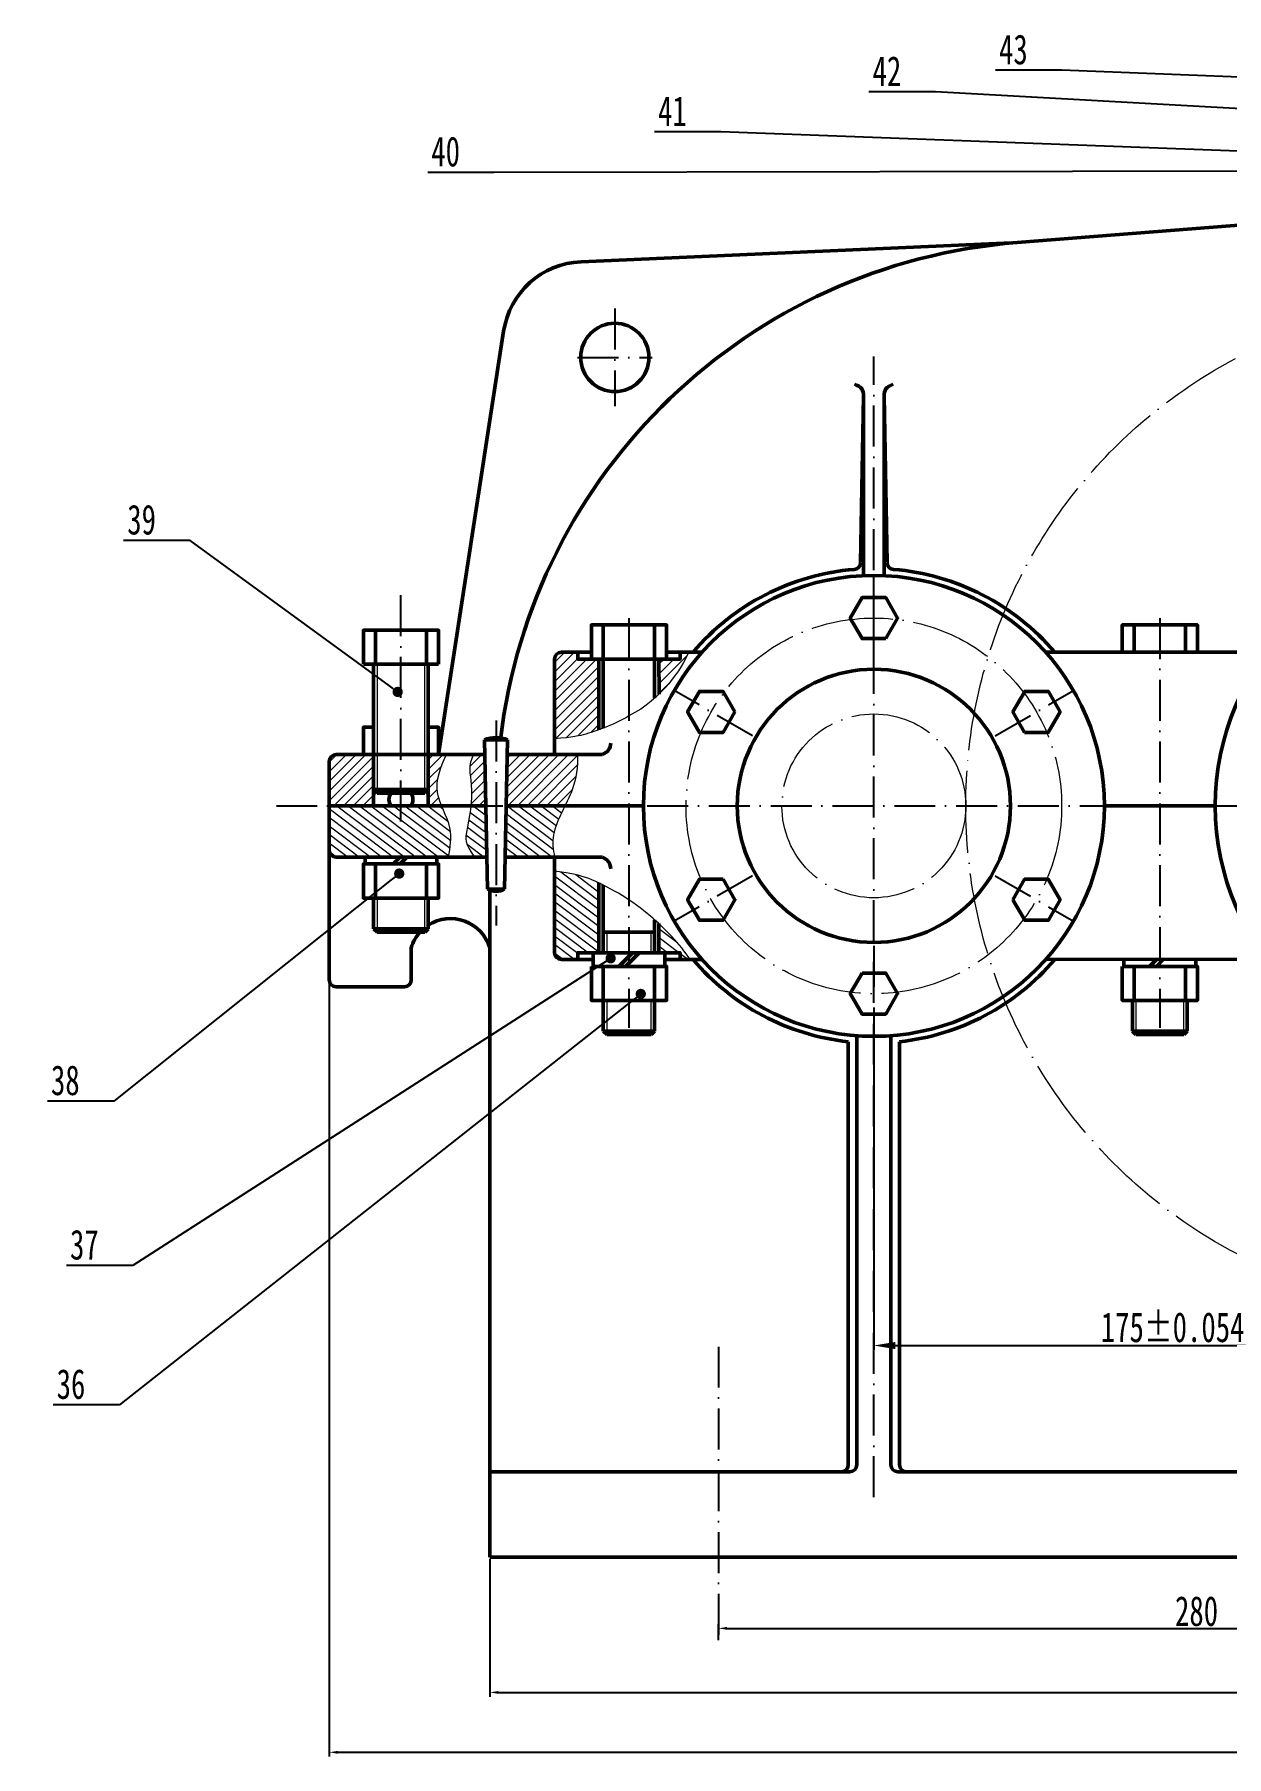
# Model space of a CAD drawing. Header units: millimetres. Extents: x -421 to 1277, y -203 to 960.
# Drawn here: x -421 to -72, y 452 to 956 of the extents above; entities that cross this region are included whole.
import ezdxf
from ezdxf import colors
from ezdxf.entities.mleader import LeaderData, LeaderLine
from ezdxf.math import Vec2, Vec3

# ---------------------------------------------------------------- set-up
doc = ezdxf.new("R2010")
doc.units = ezdxf.units.MM
doc.linetypes.add('ACAD_ISO04W100', pattern=[30, 24, -3, 0, -3])
doc.linetypes.add('ACAD_ISO10W100', pattern=[18, 12, -3, 0, -3])
doc.layers.add('center line', color=7, linetype='ACAD_ISO10W100')
for name, color, linetype, lineweight in [('div line', 7, 'ACAD_ISO04W100', 18), ('label', 7, 'Continuous', 18), ('normal', 7, 'Continuous', 18), ('outline', 7, 'Continuous', 50)]:
    doc.layers.add(name, color=color, linetype=linetype, lineweight=lineweight)
doc.styles.get("Standard").update_dxf_attribs({"font": '', "width": 0.707})
doc.styles.get('Standard').set_extended_font_data('SimSun')
doc.dimstyles.new('ISO-25', dxfattribs={"dimtxt": 2.5, "dimasz": 2.5, "dimexe": 1.25, "dimexo": 0.625, "dimtad": 1, "dimtxsty": 'Standard', "dimcen": 2.5, "dimadec": 0, "dimazin": 0, "dimtfac": 1, "dimtmove": 0, "dimatfit": 3, "dimfxl": 1, "dimarcsym": 0})

# ---------------------------------------------------------------- blocks, each defined once
blk = doc.blocks.new('*U3')
at = {"layer": 'center line'}
blk.add_line((0, 13.25), (0, -13.25), dxfattribs=at)
at = {"layer": 'outline'}
blk.add_lwpolyline([(-3.46, 5.25), (-6.93, -0.75), (-3.46, -6.75), (3.46, -6.75), (6.93, -0.75), (3.46, 5.25)], close=True, dxfattribs=at)
blk = doc.blocks.new('*U4')
at = {"layer": 'outline', "color": 0, "linetype": 'ByBlock', "lineweight": -2, "transparency": 16777216}
for p, rotation in [((-175, 784.25), 180), ((-221.98, 757.12), 240), ((-128.02, 757.12), 120), ((-221.98, 702.88), 299.9999999999999), ((-128.02, 702.88), 59.99999999999997)]:
    blk.add_blockref('*U3', p, dxfattribs=dict(at, rotation=rotation))
blk.add_blockref('*U3', (-175, 675.75), dxfattribs=at)
blk = doc.blocks.new('_Dot')
at = {"color": 0, "linetype": 'ByBlock', "lineweight": -2}
blk.add_line((-0.5, 0), (-1, 0), dxfattribs=at)
at = {"color": 0, "linetype": 'ByBlock', "const_width": 0.5}
blk.add_lwpolyline([(-0.25, 0, 1), (0.25, 0, 1)], format="xyb", close=True, dxfattribs=at)
blk = doc.blocks.new('*D29')
at = {"layer": 'Defpoints', "color": 0, "transparency": 16777216}
for p in [(-220.5, 485), (59.5, 489.12), (59.5, 486.26)]:
    blk.add_point(p, dxfattribs=at)
at = {"layer": 'label', "color": 0, "lineweight": -2, "transparency": 16777216}
for p, q in [((-220.5, 485.62), (-220.5, 490.37)), ((59.5, 486.89), (59.5, 490.37)), ((-218, 489.12), (57, 489.12))]:
    blk.add_line(p, q, dxfattribs=at)
at = {"layer": 'label', "color": 0, "transparency": 16777216}
for points in [[(-218, 489.54), (-218, 488.7), (-220.5, 489.12)], [(57, 489.54), (57, 488.7), (59.5, 489.12)]]:
    blk.add_solid(points, dxfattribs=at)
at = {"layer": 'label', "color": 0, "transparency": 16777216, "insert": (-80.5, 494.12), "char_height": 8.75, "attachment_point": 5}
blk.add_mtext('280', dxfattribs=at)
blk = doc.blocks.new('*D31')
at = {"layer": 'Defpoints', "color": 0, "transparency": 16777216}
for p in [(-287.5, 510), (406.5, 510), (406.5, 470.35)]:
    blk.add_point(p, dxfattribs=at)
at = {"layer": 'label', "color": 0, "lineweight": -2, "transparency": 16777216}
for p, q in [((-287.5, 509.38), (-287.5, 469.1)), ((406.5, 509.38), (406.5, 469.1)), ((-285, 470.35), (404, 470.35))]:
    blk.add_line(p, q, dxfattribs=at)
at = {"layer": 'label', "color": 0, "transparency": 16777216}
for points in [[(-285, 470.77), (-285, 469.94), (-287.5, 470.35)], [(404, 470.77), (404, 469.94), (406.5, 470.35)]]:
    blk.add_solid(points, dxfattribs=at)
at = {"layer": 'label', "color": 0, "transparency": 16777216, "insert": (59.5, 475.35), "char_height": 8.75, "attachment_point": 5}
blk.add_mtext('694', dxfattribs=at)
blk = doc.blocks.new('*D32')
at = {"layer": 'Defpoints', "color": 0, "transparency": 16777216}
for p in [(-334.5, 679), (453.5, 679), (453.5, 452.82)]:
    blk.add_point(p, dxfattribs=at)
at = {"layer": 'label', "color": 0, "lineweight": -2, "transparency": 16777216}
for p, q in [((-334.5, 678.38), (-334.5, 451.57)), ((453.5, 678.38), (453.5, 451.57)), ((-332, 452.82), (451, 452.82))]:
    blk.add_line(p, q, dxfattribs=at)
at = {"layer": 'label', "color": 0, "transparency": 16777216}
for points in [[(-332, 453.24), (-332, 452.4), (-334.5, 452.82)], [(451, 453.24), (451, 452.4), (453.5, 452.82)]]:
    blk.add_solid(points, dxfattribs=at)
at = {"layer": 'label', "color": 0, "transparency": 16777216, "insert": (59.5, 457.82), "char_height": 8.75, "attachment_point": 5}
blk.add_mtext('788', dxfattribs=at)
blk = doc.blocks.new('*D40')
at = {"layer": 'Defpoints', "color": 0, "transparency": 16777216}
for p in [(-175, 662.5), (0, 655), (0, 571.94)]:
    blk.add_point(p, dxfattribs=at)
at = {"layer": 'label', "color": 0, "lineweight": -2, "transparency": 16777216}
for p, q in [((-175, 661.88), (-175, 570.69)), ((0, 654.37), (0, 570.69)), ((-168.75, 571.94), (-6.25, 571.94))]:
    blk.add_line(p, q, dxfattribs=at)
at = {"layer": 'label', "color": 0, "transparency": 16777216}
for points in [[(-168.75, 572.99), (-168.75, 570.9), (-175, 571.94)], [(-6.25, 572.99), (-6.25, 570.9), (0, 571.94)]]:
    blk.add_solid(points, dxfattribs=at)
at = {"layer": 'label', "color": 0, "transparency": 16777216, "insert": (-87.5, 577.26), "char_height": 8.75, "attachment_point": 5}
blk.add_mtext('175±0.054', dxfattribs=at)

msp = doc.modelspace()

# ---------------------------------------------------------------- hatches: boundary and pattern name
at = {"layer": 'label', "transparency": 33554687}
h = msp.add_hatch(dxfattribs=at)
h.set_pattern_fill('ANSI31', color=256, scale=0.63, angle=98)
h.set_pattern_definition([(143, (212.8208, 730), (-1.2037805, -1.597471), [])])
edge = h.paths.add_edge_path()
edge.add_spline(control_points=[(-299.563, 715), (-299.013, 717.887), (-298.286, 723.048), (-300.707, 727.866), (-301.584, 730)], knot_values=[1.5017354, 1.5017354, 1.5017354, 1.5017354, 10.0663169, 16.8956724, 16.8956724, 16.8956724, 16.8956724], degree=3, periodic=0)
edge.add_line((-301.584, 730), (-316.5, 730))
edge.add_line((-316.5, 730), (-334.5, 730))
edge.add_line((-334.5, 730), (-334.5, 717))
edge.add_arc((-332.5, 717), 2, 180, 270)
edge.add_line((-332.5, 715), (-316.2, 715))
edge.add_line((-316.2, 715), (-299.563, 715))
edge = h.paths.add_edge_path()
edge.add_line((-288.65, 730), (-293.054, 730))
edge.add_spline(control_points=[(-293.054, 730), (-293.357, 727.262), (-294.289, 722.754), (-294.904, 719.038), (-291.954, 715)], knot_values=[21.2854851, 21.2854851, 21.2854851, 21.2854851, 30.2868373, 36.71894, 36.71894, 36.71894, 36.71894], degree=3, periodic=0)
edge.add_line((-291.954, 715), (-288.35, 715))
edge.add_line((-288.35, 715), (-288.65, 730))
edge = h.paths.add_edge_path()
edge.add_spline(control_points=[(-268.499, 715), (-269.009, 717.182), (-269.389, 722.253), (-266.873, 727.158), (-265.471, 730)], knot_values=[37.283259, 37.283259, 37.283259, 37.283259, 44.1561917, 53.3995845, 53.3995845, 53.3995845, 53.3995845], degree=3, periodic=0)
edge.add_line((-265.471, 730), (-282.65, 730))
edge.add_line((-282.65, 730), (-282.95, 715))
edge.add_line((-282.95, 715), (-268.499, 715))
edge = h.paths.add_edge_path()
edge.add_spline(control_points=[(-255.532, 707.407), (-256.217, 707.724), (-259.226, 709.05), (-262.314, 710.118), (-268.499, 710.885)], knot_values=[38.0831398, 38.0831398, 38.0831398, 38.0831398, 40.3283498, 47.8835478, 47.8835478, 47.8835478, 47.8835478], degree=3, periodic=0)
edge.add_line((-268.499, 710.885), (-268.499, 687))
edge.add_arc((-266.499, 687), 2, 180, 270)
edge.add_line((-266.499, 685), (-261.732, 685))
edge.add_line((-261.732, 685), (-261.732, 687))
edge.add_line((-261.732, 687), (-255.532, 687))
edge.add_line((-255.532, 687), (-255.532, 707.407))
edge = h.paths.add_edge_path()
edge.add_spline(control_points=[(-228.829, 685), (-231.264, 688.715), (-234.503, 692.332), (-238.024, 695.57)], knot_values=[4.5652337, 4.5652337, 4.5652337, 4.5652337, 17.7656214, 17.7656214, 17.7656214, 17.7656214], degree=3, periodic=0)
edge.add_line((-238.024, 695.57), (-238.024, 687))
edge.add_line((-238.024, 687), (-236.232, 687))
edge.add_line((-236.232, 687), (-231.732, 687))
edge.add_line((-231.732, 687), (-231.732, 685))
edge.add_line((-231.732, 685), (-228.829, 685))
edge = h.paths.add_edge_path()
edge.add_line((48.5, 533), (35.5, 533))
edge.add_line((35.5, 533), (35.5, 535))
edge.add_line((35.5, 535), (22.071, 535))
edge.add_spline(control_points=[(22.071, 535), (22.875, 531.688), (24.243, 525.076), (24.703, 518.357), (24.785, 510)], knot_values=[18.7974627, 18.7974627, 18.7974627, 18.7974627, 29.0107844, 39.1010615, 39.1010615, 39.1010615, 39.1010615], degree=3, periodic=0)
edge.add_line((24.785, 510), (48.5, 510))
edge.add_line((48.5, 510), (48.5, 533))
edge = h.paths.add_edge_path()
edge.add_spline(control_points=[(89.3, 510), (88.934, 517.572), (88.483, 524.311), (90.036, 530.924), (91.415, 535)], knot_values=[15.0266116, 15.0266116, 15.0266116, 15.0266116, 22.8958076, 35.7489865, 35.7489865, 35.7489865, 35.7489865], degree=3, periodic=0)
edge.add_line((91.415, 535), (83.5, 535))
edge.add_line((83.5, 535), (83.5, 533))
edge.add_line((83.5, 533), (70.5, 533))
edge.add_line((70.5, 533), (70.5, 510))
edge.add_line((70.5, 510), (89.3, 510))
h.paths.add_polyline_path([(414.042, 528), (402.501, 528), (396.501, 528), (377.674, 528), (377.696, 530.188), (339.5, 530.57), (339.5, 520.021), (414.501, 520.021), (414.501, 527.379)])
edge = h.paths.add_edge_path()
edge.add_line((339.5, 530.57), (305.841, 530.907))
edge.add_spline(control_points=[(305.841, 530.907), (304.956, 527.389), (304.091, 523.771), (303.238, 520.021)], knot_values=[186.0219552, 186.0219552, 186.0219552, 186.0219552, 195.7956964, 195.7956964, 195.7956964, 195.7956964], degree=3, periodic=0)
edge.add_line((303.238, 520.021), (339.5, 520.021))
edge.add_line((339.5, 520.021), (339.5, 530.57))
h.paths.add_polyline_path([(414.501, 556.021), (406.501, 556.021), (406.501, 574.004), (420.394, 602.278), (396.737, 596.098), (396.501, 595.861), (396.501, 548), (414.501, 548)])
h.paths.add_polyline_path([(427.714, 617.175), (426.3, 618.589), (424.885, 617.175), (421.35, 620.71), (396.737, 596.098), (420.394, 602.278)])
edge = h.paths.add_edge_path()
edge.add_spline(control_points=[(406.501, 667.286), (403.135, 666.206), (399.793, 665.093), (396.501, 663.914)], knot_values=[10.1543824, 10.1543824, 10.1543824, 10.1543824, 20.4906689, 20.4906689, 20.4906689, 20.4906689], degree=3, periodic=0)
edge.add_line((396.501, 663.914), (396.501, 618.489))
edge.add_line((396.501, 618.489), (410.036, 632.024))
edge.add_line((410.036, 632.024), (407.915, 634.145))
edge.add_line((407.915, 634.145), (406.501, 635.56))
edge.add_line((406.501, 635.56), (407.915, 636.974))
edge.add_line((407.915, 636.974), (406.501, 638.388))
edge.add_line((406.501, 638.388), (406.501, 667.286))
h.paths.add_polyline_path([(453.501, 730), (441.301, 730), (441.301, 717), (443.001, 717), (444.501, 717), (444.501, 715), (451.501, 715, 0.4142136), (453.501, 717)])
edge = h.paths.add_edge_path()
edge.add_line((423.701, 730), (414.4, 730))
edge.add_spline(control_points=[(414.4, 730), (414.402, 729.952), (414.593, 724.968), (414.245, 719.964), (413.693, 715)], knot_values=[24.341988, 24.341988, 24.341988, 24.341988, 24.4864048, 39.4088458, 39.4088458, 39.4088458, 39.4088458], degree=3, periodic=0)
edge.add_line((413.693, 715), (420.501, 715))
edge.add_line((420.501, 715), (420.501, 717))
edge.add_line((420.501, 717), (423.701, 717))
edge.add_line((423.701, 717), (423.701, 730))

# ---------------------------------------------------------------- linework, layer by layer
at = {"layer": 'center line'}
for p, q in [((-250.865, 875.617), (-250.865, 847.044)), ((-261.766, 861.331), (-239.964, 861.331)), ((-175, 527.502), (-175, 861.607)), ((-313.5, 725.419), (-313.5, 792.134)), ((-246.732, 785), (-246.732, 665)), ((-91.25, 785), (-91.25, 665)), ((-285.65, 755), (-285.65, 695)), ((-350, 730), (460.26, 730)), ((-220.5, 571.61), (-220.5, 485))]:
    msp.add_line(p, q, dxfattribs=at)
at = {"layer": 'div line'}
for centre, radius in [((0, 730), 148.075), ((-175, 730), 55), ((-175, 730), 26.925)]:
    msp.add_circle(centre, radius, dxfattribs=at)
at = {"layer": 'label'}
msp.add_open_spline([(-299.563, 715), (-299.013, 717.887), (-298.086, 724.459), (-304.711, 733.996), (-301.903, 741.277), (-300.182, 745)], degree=3, knots=[1.5017354, 1.5017354, 1.5017354, 1.5017354, 10.0663169, 21.1069627, 32.5684944, 32.5684944, 32.5684944, 32.5684944], dxfattribs=at)
at = {"layer": 'normal', "transparency": 33554687}
for p, q in [((-268.499, 772.004), (-265.504, 775)), ((-268.499, 769.176), (-262.675, 775)), ((-268.499, 766.347), (-261.732, 773.114)), ((-268.499, 763.518), (-259.017, 773)), ((-268.499, 760.689), (-256.189, 773)), ((-237.931, 771.456), (-236.387, 773)), ((-237.928, 768.63), (-233.558, 773)), ((-237.926, 765.804), (-229.752, 773.977)), ((-231.732, 774.826), (-231.558, 775)), ((-268.499, 757.861), (-255.532, 770.828)), ((-268.499, 755.032), (-255.532, 767.999)), ((-268.499, 752.203), (-255.532, 765.17)), ((-268.23, 749.644), (-255.532, 762.341)), ((-237.923, 762.978), (-234.855, 766.046)), ((-265.106, 749.938), (-255.532, 759.513)), ((-261.777, 750.439), (-255.532, 756.684)), ((-257.896, 751.491), (-255.532, 753.855)), ((-334.5, 742.778), (-332.278, 745)), ((-334.5, 739.949), (-329.449, 745)), ((-334.5, 737.12), (-326.62, 745)), ((-334.5, 734.291), (-323.791, 745)), ((-334.5, 731.463), (-321.5, 744.463)), ((-333.134, 730), (-321.5, 741.634)), ((-305.5, 743.49), (-303.99, 745)), ((-305.5, 740.661), (-301.161, 745)), ((-305.5, 737.832), (-301.564, 741.768)), ((-293.304, 741.542), (-289.846, 745)), ((-293.211, 738.806), (-288.912, 743.105)), ((-282.601, 732.444), (-270.045, 745)), ((-282.543, 735.33), (-272.873, 745)), ((-282.486, 738.217), (-275.702, 745)), ((-282.428, 741.103), (-278.531, 745)), ((-282.37, 743.99), (-281.36, 745)), ((-282.216, 730), (-267.216, 745)), ((-279.387, 730), (-264.387, 745)), ((-276.558, 730), (-261.765, 744.793)), ((-273.73, 730), (-261.85, 741.88)), ((-330.305, 730), (-321.5, 738.805)), ((-305.5, 735.004), (-302.704, 737.8)), ((-292.923, 736.266), (-288.857, 740.332)), ((-292.824, 733.536), (-288.801, 737.559)), ((-270.901, 730), (-262.283, 738.617)), ((-327.476, 730), (-321.5, 735.976)), ((-324.648, 730), (-321.5, 733.148)), ((-305.5, 732.175), (-302.881, 734.794)), ((-304.846, 730), (-302.444, 732.402)), ((-293.531, 730), (-288.746, 734.785)), ((-290.702, 730), (-288.69, 732.012)), ((-268.072, 730), (-263.368, 734.704)), ((-321.819, 730), (-321.5, 730.319)), ((-302.017, 730), (-301.709, 730.308))]:
    msp.add_line(p, q, dxfattribs=at)
at = {"layer": 'normal'}
for points in [[(-320.5, 771.447), (-320.5, 733.748)], [(-306.5, 733.748), (-306.5, 771.447)], [(-320.5, 703), (-320.5, 693), (-306.5, 693), (-306.5, 703)], [(-240.235, 687), (-240.235, 693), (-253.235, 693), (-253.235, 687)], [(-253.232, 673), (-253.232, 663), (-240.232, 663), (-240.232, 673)], [(-98.25, 673), (-98.25, 663), (-84.25, 663), (-84.25, 673)]]:
    msp.add_lwpolyline(points, dxfattribs=at)
msp.add_open_spline([(-229.315, 775), (-231.161, 770.314), (-237.064, 761.277), (-246.732, 756.336)], degree=3, dxfattribs=at)
for points, knots in [([(-246.732, 756.336), (-250.783, 754.007), (-256.924, 751.556), (-263.108, 750.039), (-268.499, 749.623)], [29.6622859, 29.6622859, 29.6622859, 29.6622859, 42.9934936, 48.7237538, 48.7237538, 48.7237538, 48.7237538]), ([(-292.215, 745), (-293.988, 742.1), (-291.834, 734.293), (-294.02, 724.379), (-294.904, 719.038), (-291.954, 715)], [5.2000432, 5.2000432, 5.2000432, 5.2000432, 14.5330637, 30.2868373, 36.71894, 36.71894, 36.71894, 36.71894]), ([(-261.769, 745), (-261.696, 741.488), (-262.745, 733.432), (-269.508, 723.84), (-269.009, 717.182), (-268.499, 715)], [21.5523909, 21.5523909, 21.5523909, 21.5523909, 32.2387237, 46.5266518, 53.3995845, 53.3995845, 53.3995845, 53.3995845]), ([(-228.829, 685), (-231.808, 689.545), (-241.071, 699.286), (-253.755, 707.156), (-262.314, 710.118), (-268.499, 710.885)], [4.5652337, 4.5652337, 4.5652337, 4.5652337, 20.7162624, 40.3283498, 47.8835478, 47.8835478, 47.8835478, 47.8835478])]:
    msp.add_open_spline(points, degree=3, knots=knots, dxfattribs=at)
at = {"layer": 'outline'}
for p, q in [((-133.018, 894.987), (64.582, 910.579)), ((-134.675, 894.848), (-260.754, 889.341)), ((-283.428, 869.012), (-302.5, 745)), ((-178, 850), (-178.887, 801.221)), ((-171.113, 801.221), (-172, 850)), ((-268.499, 773), (-268.499, 745)), ((-257.732, 775), (-266.499, 775)), ((-302.5, 771.447), (-324.5, 771.447)), ((-288.163, 705.63), (-289.037, 749.37)), ((-289.037, 749.37), (-282.263, 749.37)), ((-283.137, 705.63), (-282.263, 749.37)), ((-320.5, 733.748), (-321.5, 734.748)), ((-321.5, 734.748), (-305.5, 734.748)), ((-320.5, 733.748), (-306.5, 733.748)), ((-306.5, 733.748), (-305.5, 734.748)), ((-316.5, 730), (-334.5, 730)), ((-288.65, 730), (-316.5, 730)), ((-242.5, 730), (-282.65, 730)), ((-75, 730), (-107.5, 730)), ((-334.5, 717), (-334.5, 679)), ((-313.777, 715), (-315.777, 713)), ((-311.777, 715), (-313.777, 713)), ((-268.499, 715), (-268.499, 687)), ((-288.163, 705.63), (-283.137, 705.63)), ((-287.5, 510), (-287.5, 705.332)), ((-320.5, 693), (-321.5, 694)), ((-321.5, 694), (-305.5, 694)), ((-306.5, 693), (-305.5, 694)), ((-254.235, 693), (-239.235, 693)), ((-238.024, 687), (-238.024, 695.57)), ((-310.5, 679), (-310.5, 688.428)), ((-245.732, 687), (-249.732, 683)), ((-243.732, 687), (-247.732, 683)), ((-266.499, 685), (-257.232, 685)), ((-92.25, 685), (-94.25, 683)), ((-90.25, 685), (-92.25, 683)), ((-332.5, 677), (-312.5, 677)), ((-253.232, 663), (-254.232, 664)), ((-254.232, 664), (-239.232, 664)), ((-240.232, 663), (-239.232, 664)), ((-98.25, 663), (-99.25, 664)), ((-99.25, 664), (-83.25, 664)), ((-84.25, 663), (-83.25, 664)), ((-287.5, 535), (-182, 535)), ((-168, 535), (-7, 535)), ((-287.5, 510), (406.501, 510))]:
    msp.add_line(p, q, dxfattribs=at)
for points in [[(-178, 850), (-178, 797.433)], [(-172, 797.433), (-172, 850)], [(-80.25, 775), (-80.25, 783), (-102.25, 783), (-102.25, 775)], [(-83.75, 775), (-83.75, 783), (-98.75, 783), (-98.75, 775)], [(-302.5, 771.447), (-302.5, 781.447), (-324.5, 781.447), (-324.5, 771.447)], [(-306, 771.447), (-306, 781.447), (-321, 781.447), (-321, 771.447)], [(-234.732, 775), (-231.732, 775), (-231.732, 773), (-261.732, 773), (-261.732, 775), (-257.732, 775)], [(-255.532, 752.293), (-255.532, 773), (-237.932, 773), (-237.923, 762.72)], [(-239.232, 761.503), (-239.232, 773), (-254.232, 773), (-254.232, 752.777)], [(-225.312, 775), (-235.732, 775)], [(-60, 775), (-124.688, 775)], [(-321.5, 730), (-321.5, 771.447)], [(-305.5, 771.447), (-305.5, 730)], [(-321.5, 753), (-324.5, 753), (-324.5, 745)], [(-302.5, 745), (-302.5, 753), (-305.5, 753)], [(-334.5, 730), (-334.5, 743)], [(-332.5, 745), (-316.8, 745)], [(-316.8, 745), (-288.95, 745)], [(-282.35, 745), (-254.5, 745)], [(-316.16, 713), (-324, 713), (-324, 715)], [(-316.2, 715), (-288.35, 715)], [(-303, 715), (-303, 713), (-310.84, 713)], [(-282.95, 715), (-254.5, 715)], [(-255.532, 707.407), (-255.532, 687)], [(-254.258, 706.8), (-254.235, 687)], [(-321.5, 694), (-321.5, 703)], [(-305.5, 703), (-305.5, 694)], [(-239.235, 687), (-239.241, 696.665)], [(-306.5, 693), (-320.5, 693)], [(-236.232, 685), (-231.732, 685), (-231.732, 687), (-261.732, 687), (-261.732, 685), (-257.232, 685)], [(-236.232, 685), (-225.312, 685)], [(-124.631, 685.064), (-60, 685)], [(-80.75, 685), (-80.75, 683), (-101.75, 683), (-101.75, 685)], [(-254.232, 664), (-254.232, 673)], [(-239.232, 673), (-239.232, 664)], [(-99.25, 664), (-99.25, 673)], [(-83.25, 673), (-83.25, 664)], [(-240.232, 663), (-253.232, 663)], [(-182.5, 660.906), (-182.5, 537)], [(-180, 662.685), (-180, 537)], [(-170, 537), (-170, 662.685)], [(-167.5, 537), (-167.5, 660.906)], [(-84.25, 663), (-98.25, 663)], [(-182.5, 535), (-182, 535)], [(-168, 535), (-167.5, 535)]]:
    msp.add_lwpolyline(points, dxfattribs=at)
for points in [[(-257.732, 773), (-235.732, 773), (-235.732, 783), (-257.732, 783)], [(-254.232, 773), (-239.232, 773), (-239.232, 783), (-254.232, 783)], [(-257.232, 687), (-236.232, 687), (-236.232, 683), (-257.232, 683)]]:
    msp.add_lwpolyline(points, close=True, dxfattribs=at)
msp.add_lwpolyline([(-334.5, 730), (-334.5, 717, 0.4142136), (-332.5, 715), (-316.2, 715)], format="xyb", dxfattribs=at)
at = {"layer": 'outline', "extrusion": (0, 0, -1)}
for points in [[(310.84, 713), (302.5, 713), (302.5, 703), (324.5, 703), (324.5, 713), (316.16, 713)], [(316.16, 713), (306, 713), (306, 703), (321, 703), (321, 713), (316.16, 713)]]:
    msp.add_lwpolyline(points, dxfattribs=at)
for points in [[(257.732, 683), (235.732, 683), (235.732, 673), (257.732, 673)], [(254.232, 683), (239.232, 683), (239.232, 673), (254.232, 673)], [(102.25, 683), (80.25, 683), (80.25, 673), (102.25, 673)], [(98.75, 683), (83.75, 683), (83.75, 673), (98.75, 673)]]:
    msp.add_lwpolyline(points, close=True, dxfattribs=at)
at = {"layer": 'outline'}
for centre, radius in [((-250.865, 861.331), 10), ((0, 730), 75), ((-175, 730), 67.5), ((-175, 730), 40)]:
    msp.add_circle(centre, radius, dxfattribs=at)
for centre, radius, start, end in [((-120, 730), 165.5, 94.5116, 173.27874), ((-259.707, 865.364), 24, 92.50107, 171.25697), ((-175, 730), 69.5, 94.72248, 139.64798), ((-180.887, 801.257), 2, 274.72248, 358.95837), ((-169.113, 801.257), 2, 181.04163, 265.27752), ((-175, 730), 69.5, 40.35202, 85.27752), ((-266.499, 773), 2, 90, 180), ((-285.65, 740.578), 9.422, 68.92863, 111.07137), ((-332.5, 743), 2, 90, 180), ((-313.5, 731.874), 3.507, 147.70007, 212.29993), ((-313.5, 731.874), 3.507, 327.70007, 32.29993), ((-285.65, 710.325), 5.325, 241.84812, 298.15188), ((-299, 685), 12, 16.59784, 122.79717), ((-299, 685), 12, 138.18969, 163.40216), ((-266.499, 687), 2, 180, 270), ((-175, 730), 69.5, 220.35202, 263.80494), ((-175, 730), 69.5, 276.19506, 319.64798), ((-332.5, 679), 2, 180, 270), ((-312.5, 679), 2, 270, 0), ((-184.5, 537), 2, 270, 0), ((-182, 537), 2, 270, 0), ((-168, 537), 2, 180, 270), ((-165.5, 537), 2, 180, 270)]:
    msp.add_arc(centre, radius, start, end, dxfattribs=at)
for points in [[(-177.998, 850.086), (-178.507, 852.127), (-180.696, 853.472)], [(-172.002, 850.086), (-171.493, 852.127), (-169.304, 853.472)], [(-254.5, 745), (-252.686, 746.359), (-252.058, 748.402)], [(-254.518, 715.008), (-252.706, 713.647), (-252.081, 711.603)]]:
    msp.add_spline(points, degree=3, dxfattribs=at)

# ---------------------------------------------------------------- block references
msp.add_blockref('*U4', (0, 0), dxfattribs=at)

# ---------------------------------------------------------------- dimensions: what is measured, and where the dimension line sits
at = {"layer": 'label'}
for base, p1, p2, override, picture, middle in [((453.501, 452.819), (-334.5, 679), (453.501, 679), {"dimtxt": 8.75, "dimdsep": 46, "dimldrblk": 'Dot'}, '*D32', (59.5, 457.819)), ((0, 571.945), (-175, 662.5), (0, 655), {"dimtxt": 8.75, "dimasz": 6.25, "dimgap": 0.625, "dimdec": 0, "dimdsep": 46, "dimtol": 1, "dimlim": 0, "dimtp": 0.054, "dimtm": 0.054, "dimtdec": 3, "dimldrblk": 'Dot'}, '*D40', (-87.5, 577.261)), ((406.501, 470.352), (-287.5, 510), (406.501, 510), {"dimtxt": 8.75, "dimdsep": 46, "dimldrblk": 'Dot'}, '*D31', (59.5, 475.352)), ((59.5, 489.121), (-220.5, 485), (59.5, 486.261), {"dimtxt": 8.75, "dimdsep": 46, "dimldrblk": 'Dot'}, '*D29', (-80.5, 494.121))]:
    dim = msp.add_linear_dim(base=base, p1=p1, p2=p2, dimstyle='ISO-25', override=override, dxfattribs=at)
    dim.commit()
    dim.dimension.update_dxf_attribs({"geometry": picture, "text_midpoint": middle})

# ---------------------------------------------------------------- leaders
ml = msp.add_multileader_mtext('Standard', dxfattribs=at)
ml.set_content('{\\W0.707;43}', color=256)
ml.set_leader_properties()
ml.set_arrow_properties(name='DOT')
ml.build(insert=Vec2(0, 0))
ml.multileader.update_dxf_attribs({"text_left_attachment_type": 6, "text_right_attachment_type": 6, "arrow_head_size": 3})
ctx = ml.context
ctx.base_point, ctx.char_height, ctx.arrow_head_size, ctx.plane_origin = Vec3(-139.871, 945.421), 8.75, 3, Vec3(84.35, 937.426)
ctx.left_attachment, ctx.right_attachment, ctx.text_align_type = 6, 6, 2
notes = []
notes.append((ctx, [(0, (1, 1, 0), (-119.932, 945.421), (-1, 0), 8, [(0, [(84.35, 937.426)], 0, [])])]))
ctx.mtext.insert, ctx.mtext.alignment, ctx.mtext.flow_direction = Vec3(-129.932, 955.921), 3, 5
ml = msp.add_multileader_mtext('Standard', dxfattribs=at)
ml.set_content('42', color=256)
ml.set_leader_properties()
ml.set_arrow_properties(name='DOT')
ml.build(insert=Vec2(0, 0))
ml.multileader.update_dxf_attribs({"text_left_attachment_type": 6, "text_right_attachment_type": 6, "arrow_head_size": 3})
ctx = ml.context
ctx.base_point, ctx.char_height, ctx.arrow_head_size, ctx.plane_origin = Vec3(-180.202, 939.065), 8.75, 3, Vec3(62.399, 926.954)
ctx.left_attachment, ctx.right_attachment, ctx.text_align_type = 6, 6, 2
notes.append((ctx, [(0, (1, 1, 0), (-156.973, 939.065), (-1, 0), 8, [(0, [(62.399, 926.954)], 0, [])])]))
ctx.mtext.insert, ctx.mtext.alignment, ctx.mtext.flow_direction = Vec3(-166.973, 949.565), 3, 5
ml = msp.add_multileader_mtext('Standard', dxfattribs=at)
ml.set_content('41', color=256)
ml.set_leader_properties()
ml.set_arrow_properties(name='DOT')
ml.build(insert=Vec2(0, 0))
ml.multileader.update_dxf_attribs({"text_left_attachment_type": 6, "text_right_attachment_type": 6, "arrow_head_size": 3})
ctx = ml.context
ctx.base_point, ctx.char_height, ctx.arrow_head_size, ctx.plane_origin = Vec3(-242.542, 927.355), 8.75, 3, Vec3(12.172, 918.711)
ctx.left_attachment, ctx.right_attachment, ctx.text_align_type = 6, 6, 2
notes.append((ctx, [(0, (1, 1, 0), (-219.799, 927.355), (-1, 0), 8, [(0, [(12.172, 918.711)], 0, [])])]))
ctx.mtext.insert, ctx.mtext.alignment, ctx.mtext.flow_direction = Vec3(-229.799, 937.855), 3, 5
ml = msp.add_multileader_mtext('Standard', dxfattribs=at)
ml.set_content('40', color=256)
ml.set_leader_properties()
ml.set_arrow_properties(name='DOT')
ml.build(insert=Vec2(0, 0))
ml.multileader.update_dxf_attribs({"text_left_attachment_type": 6, "text_right_attachment_type": 6, "arrow_head_size": 3})
ctx = ml.context
ctx.base_point, ctx.char_height, ctx.arrow_head_size, ctx.plane_origin = Vec3(-309.584, 915.529), 8.75, 3, Vec3(2.737, 915.977)
ctx.left_attachment, ctx.right_attachment, ctx.text_align_type = 6, 6, 2
notes.append((ctx, [(0, (1, 1, 0), (-286.209, 915.529), (-1, 0), 8, [(0, [(2.737, 915.977)], 0, [])])]))
ctx.mtext.insert, ctx.mtext.alignment, ctx.mtext.flow_direction = Vec3(-296.209, 926.029), 3, 5
ml = msp.add_multileader_mtext('Standard', dxfattribs=at)
ml.set_content('39', color=256)
ml.set_leader_properties()
ml.set_arrow_properties(name='DOT')
ml.build(insert=Vec2(0, 0))
ml.multileader.update_dxf_attribs({"text_left_attachment_type": 6, "text_right_attachment_type": 6, "arrow_head_size": 3})
ctx = ml.context
ctx.base_point, ctx.char_height, ctx.arrow_head_size, ctx.plane_origin = Vec3(-398.285, 807.721), 8.75, 3, Vec3(-314.462, 763.369)
ctx.left_attachment, ctx.right_attachment, ctx.text_align_type = 6, 6, 2
notes.append((ctx, [(0, (1, 1, 0), (-375.251, 807.721), (-1, 0), 8, [(0, [(-314.462, 763.369)], 0, [])])]))
ctx.mtext.insert, ctx.mtext.alignment, ctx.mtext.flow_direction = Vec3(-385.251, 818.221), 3, 5
ml = msp.add_multileader_mtext('Standard', dxfattribs=at)
ml.set_content('38', color=256)
ml.set_leader_properties()
ml.set_arrow_properties(name='DOT')
ml.build(insert=Vec2(0, 0))
ml.multileader.update_dxf_attribs({"text_left_attachment_type": 6, "text_right_attachment_type": 6, "arrow_head_size": 3})
ctx = ml.context
ctx.base_point, ctx.char_height, ctx.arrow_head_size, ctx.plane_origin = Vec3(-420.578, 643.525), 8.75, 3, Vec3(-314.007, 710.165)
ctx.left_attachment, ctx.right_attachment, ctx.text_align_type = 6, 6, 2
notes.append((ctx, [(0, (1, 1, 0), (-397.592, 643.525), (-1, 0), 8, [(0, [(-314.007, 710.165)], 0, [])])]))
ctx.mtext.insert, ctx.mtext.alignment, ctx.mtext.flow_direction = Vec3(-407.592, 654.025), 3, 5
ml = msp.add_multileader_mtext('Standard', dxfattribs=at)
ml.set_content('37', color=256)
ml.set_leader_properties()
ml.set_arrow_properties(name='DOT')
ml.build(insert=Vec2(0, 0))
ml.multileader.update_dxf_attribs({"text_left_attachment_type": 6, "text_right_attachment_type": 6, "arrow_head_size": 3})
ctx = ml.context
ctx.base_point, ctx.char_height, ctx.arrow_head_size, ctx.plane_origin = Vec3(-415.004, 595.372), 8.75, 3, Vec3(-252.074, 685.356)
ctx.left_attachment, ctx.right_attachment, ctx.text_align_type = 6, 6, 2
notes.append((ctx, [(0, (1, 1, 0), (-392.017, 595.372), (-1, 0), 8, [(0, [(-252.074, 685.356)], 0, [])])]))
ctx.mtext.insert, ctx.mtext.alignment, ctx.mtext.flow_direction = Vec3(-402.017, 605.872), 3, 5
ml = msp.add_multileader_mtext('Standard', dxfattribs=at)
ml.set_content('36', color=256)
ml.set_leader_properties()
ml.set_arrow_properties(name='DOT')
ml.build(insert=Vec2(0, 0))
ml.multileader.update_dxf_attribs({"text_left_attachment_type": 6, "text_right_attachment_type": 6, "arrow_head_size": 3})
ctx = ml.context
ctx.base_point, ctx.char_height, ctx.arrow_head_size, ctx.plane_origin = Vec3(-419.016, 554.553), 8.75, 3, Vec3(-243.262, 674.92)
ctx.left_attachment, ctx.right_attachment, ctx.text_align_type = 6, 6, 2
notes.append((ctx, [(0, (1, 1, 0), (-395.933, 554.553), (-1, 0), 8, [(0, [(-243.262, 674.92)], 0, [])])]))
ctx.mtext.insert, ctx.mtext.alignment, ctx.mtext.flow_direction = Vec3(-405.933, 565.053), 3, 5
for ctx, leaders in notes:
    for number, flags, end, landing, length, lines in leaders:
        leader = LeaderData()
        leader.index, (leader.has_last_leader_line, leader.has_dogleg_vector, leader.attachment_direction) = number, flags
        leader.last_leader_point, leader.dogleg_vector, leader.dogleg_length = Vec3(end), Vec3(landing), length
        for number, points, colour, breaks in lines:
            line = LeaderLine()
            line.index, line.vertices, line.color, line.breaks = number, Vec3.list(points), colors.encode_raw_color(colour), breaks
            leader.lines.append(line)
        ctx.leaders.append(leader)

doc.saveas('drawing.dxf')
